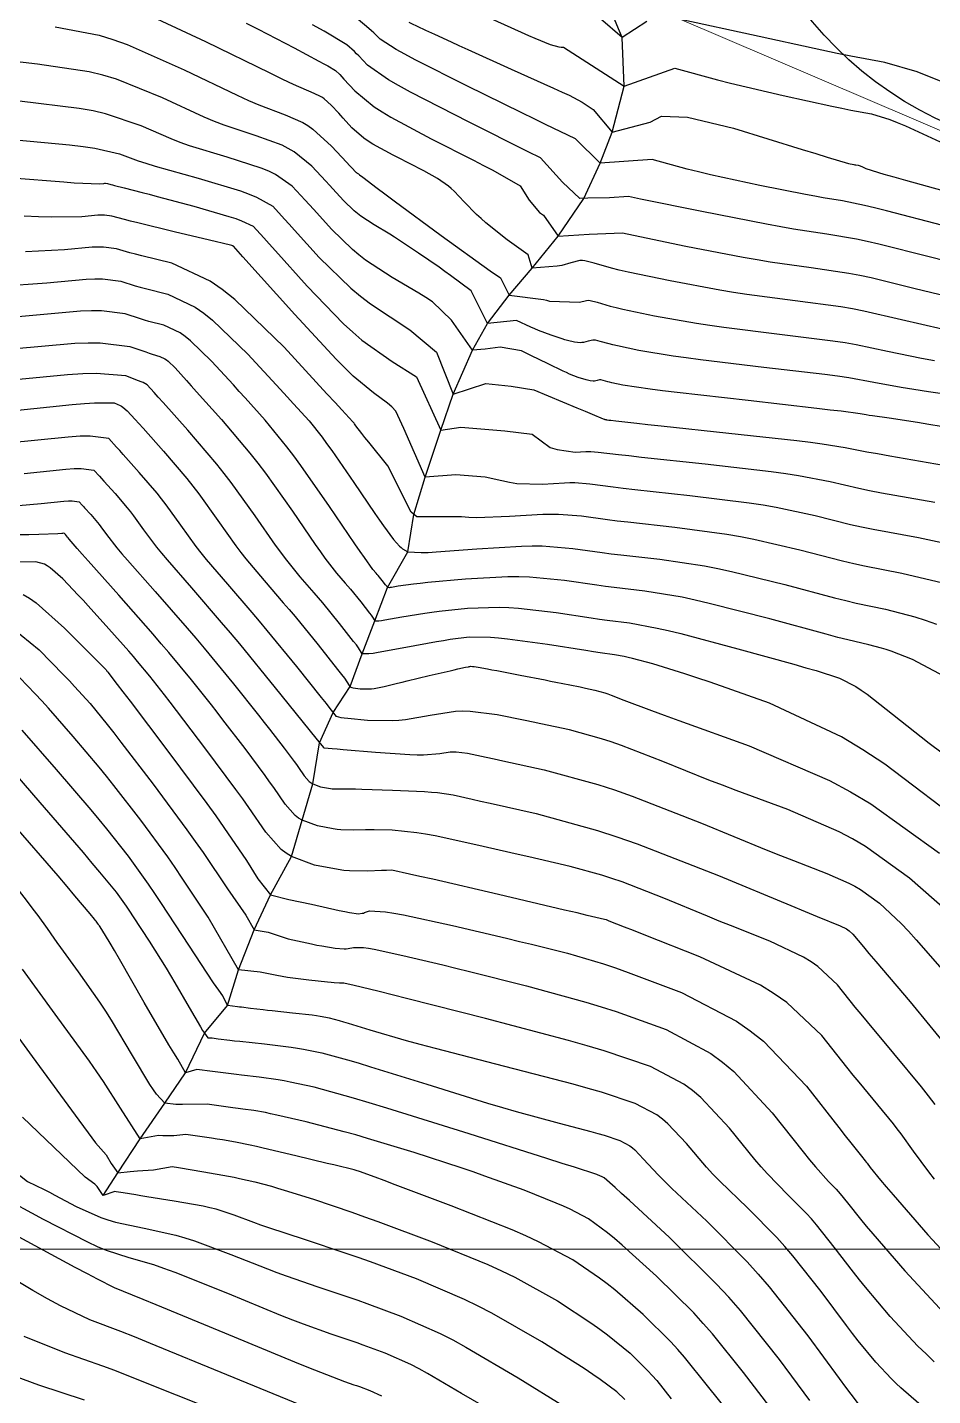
# Model space of a CAD drawing. Header units: metres. Extents: x 837117 to 838477, y 1189012 to 1191015.
# Drawn here: x 837893.7 to 837966.1, y 1190002.2 to 1190111.5 of the extents above; entities that cross this region are included whole.
import ezdxf

# ---------------------------------------------------------------- set-up
doc = ezdxf.new("R2010")
doc.units = ezdxf.units.M
doc.header["$LTSCALE"] = 0.3
for name, color, linetype in [('CIRCULOS', 60, 'Continuous'), ('COTAS 10', 1, 'Continuous'), ('COTAS INT', 252, 'Continuous')]:
    doc.layers.add(name, color=color, linetype=linetype)
for name, color, linetype, lineweight in [('COORD', 7, 'Continuous', 20), ('DRENAJE', 5, 'Continuous', 25), ('Linea_Tendencia', 51, 'Continuous', 20)]:
    doc.layers.add(name, color=color, linetype=linetype, lineweight=lineweight)

msp = doc.modelspace()

# ---------------------------------------------------------------- linework, layer by layer
at = {"layer": 'CIRCULOS'}
msp.add_circle((837978.875, 1190130.405), 29, dxfattribs=at)
at = {"layer": 'COORD'}
msp.add_line((837476.514, 1190013.872), (838476.514, 1190013.872), dxfattribs=at)
at = {"layer": 'COTAS 10'}
for points, elevation in [([(837966.841, 1190087.412), (837963.595, 1190088.157), (837960.581, 1190088.85), (837959.676, 1190089.019), (837958.741, 1190089.179), (837955.11, 1190089.672), (837951.247, 1190090.175), (837950.165, 1190090.341), (837949.079, 1190090.517), (837945.11, 1190091.25), (837941.745, 1190091.959), (837941.038, 1190092.121), (837940.429, 1190092.269), (837939.043, 1190092.678), (837938.298, 1190092.871), (837938.094, 1190092.883), (837937.89, 1190092.876), (837937.163, 1190092.699), (837936.449, 1190092.487), (837936.255, 1190092.458), (837936.062, 1190092.441), (837934.066, 1190092.272), (837933.742, 1190093.329), (837932.071, 1190094.543), (837930.381, 1190095.909), (837929.992, 1190096.248), (837929.637, 1190096.57), (837928.64, 1190097.589), (837927.841, 1190098.425), (837927.61, 1190098.63), (837927.376, 1190098.825), (837926.498, 1190099.435), (837925.406, 1190100.047), (837925.038, 1190100.243), (837924.641, 1190100.45), (837922.969, 1190101.294), (837921.33, 1190102.192), (837920.955, 1190102.433), (837920.614, 1190102.671), (837919.663, 1190103.502), (837918.966, 1190104.27), (837918.784, 1190104.467), (837918.608, 1190104.659), (837918.012, 1190105.297), (837917.458, 1190105.804), (837917.308, 1190105.913), (837917.16, 1190106.008), (837916.636, 1190106.237), (837914.997, 1190106.957), (837914.145, 1190107.361), (837913.122, 1190107.854), (837907.989, 1190110.375), (837902.556, 1190112.902)], 1740), ([(837930.466, 1190112.363), (837933.2, 1190111.137), (837933.783, 1190110.88), (837934.292, 1190110.658), (837935.503, 1190110.152), (837936.21, 1190109.964), (837936.4, 1190109.943), (837936.588, 1190109.935), (837941.417, 1190106.816), (837945.485, 1190108.254), (837948.884, 1190107.326), (837949.924, 1190107.064), (837954.146, 1190106.079), (837958.017, 1190105.235), (837958.836, 1190105.062), (837959.546, 1190104.916), (837961.198, 1190104.608), (837962.664, 1190104.159), (837963.256, 1190103.923), (837963.929, 1190103.64), (837967.032, 1190102.217)], 1730), ([(837892.501, 1190099.482), (837896.651, 1190099.165), (837897.477, 1190099.108), (837898.164, 1190099.065), (837899.482, 1190099.024), (837899.828, 1190099.054), (837899.903, 1190099.057), (837899.969, 1190099.057), (837900.131, 1190099.037), (837900.4, 1190098.963), (837900.532, 1190098.929), (837900.69, 1190098.89), (837901.473, 1190098.7), (837902.901, 1190098.335), (837903.466, 1190098.186), (837904.105, 1190098.016), (837907.026, 1190097.226), (837909.823, 1190096.417), (837910.383, 1190096.234), (837910.85, 1190096.07), (837911.765, 1190095.625), (837912.614, 1190094.693), (837913.041, 1190094.221), (837913.55, 1190093.656), (837916.08, 1190090.842), (837918.991, 1190087.837), (837919.741, 1190087.151), (837920.467, 1190086.529), (837922.884, 1190084.811), (837924.83, 1190083.604), (837926.769, 1190079.317), (837928.367, 1190079.567), (837931.883, 1190079.268), (837934.066, 1190079.008), (837935.509, 1190077.939), (837936.082, 1190077.777), (837937.519, 1190077.568), (837938.375, 1190077.621), (837938.581, 1190077.624), (837938.774, 1190077.623), (837939.361, 1190077.576), (837940.974, 1190077.384), (837941.814, 1190077.291), (837942.825, 1190077.18), (837947.895, 1190076.633), (837953.19, 1190076.014), (837954.343, 1190075.857), (837955.359, 1190075.706), (837957.895, 1190075.213), (837960.181, 1190074.686), (837961.039, 1190074.515), (837961.994, 1190074.332), (837966.259, 1190073.576)], 1750), ([(837892.479, 1190085.829), (837897.508, 1190086.274), (837898.596, 1190086.313), (837899.552, 1190086.316), (837901.906, 1190086.023), (837903.182, 1190085.579), (837903.458, 1190085.486), (837903.702, 1190085.406), (837904.302, 1190085.229), (837904.724, 1190085.032), (837904.854, 1190084.94), (837904.99, 1190084.832), (837905.531, 1190084.31), (837906.451, 1190083.296), (837906.827, 1190082.878), (837907.254, 1190082.402), (837909.234, 1190080.188), (837911.516, 1190077.481), (837912.134, 1190076.693), (837912.746, 1190075.89), (837914.908, 1190072.851), (837916.742, 1190070.18), (837917.147, 1190069.608), (837917.508, 1190069.108), (837918.444, 1190067.908), (837919.135, 1190067.113), (837919.342, 1190066.868), (837919.555, 1190066.612), (837920.382, 1190065.601), (837921.083, 1190064.713), (837921.217, 1190064.536), (837921.325, 1190064.389), (837921.498, 1190064.103), (837921.831, 1190064.093), (837922.041, 1190064.12), (837922.301, 1190064.159), (837923.664, 1190064.408), (837925.496, 1190064.716), (837926.053, 1190064.794), (837926.63, 1190064.868), (837928.894, 1190065.106), (837931.442, 1190065.183), (837932.2, 1190065.155), (837932.979, 1190065.106), (837935.981, 1190064.753), (837938.798, 1190064.327), (837939.461, 1190064.233), (837940.074, 1190064.148), (837941.864, 1190063.926), (837944.079, 1190063.515), (837944.959, 1190063.311), (837945.956, 1190063.068), (837950.519, 1190061.864), (837955.003, 1190060.616), (837955.949, 1190060.346), (837956.767, 1190060.108), (837958.655, 1190059.52), (837959.946, 1190058.849), (837960.387, 1190058.558), (837960.864, 1190058.222), (837962.892, 1190056.629), (837965.803, 1190054.32), (837966.837, 1190053.532)], 1760), ([(837892.1, 1190073.232), (837894.814, 1190073.462), (837896.643, 1190073.647), (837897.005, 1190073.668), (837897.305, 1190073.676), (837897.868, 1190073.598), (837898.104, 1190073.343), (837898.197, 1190073.24), (837898.303, 1190073.123), (837898.788, 1190072.582), (837899.324, 1190071.952), (837899.462, 1190071.779), (837899.595, 1190071.607), (837900.038, 1190070.99), (837900.887, 1190069.918), (837901.276, 1190069.458), (837901.732, 1190068.928), (837903.934, 1190066.426), (837906.498, 1190063.494), (837907.183, 1190062.693), (837907.856, 1190061.896), (837910.194, 1190059.055), (837912.195, 1190056.557), (837912.656, 1190055.977), (837913.076, 1190055.444), (837914.254, 1190053.923), (837915.056, 1190052.847), (837915.238, 1190052.597), (837915.403, 1190052.366), (837915.856, 1190051.702), (837916.262, 1190051.244), (837916.398, 1190051.143), (837916.545, 1190051.053), (837917.156, 1190050.825), (837917.787, 1190050.705), (837917.945, 1190050.685), (837918.096, 1190050.669), (837918.58, 1190050.659), (837919.511, 1190050.659), (837919.944, 1190050.651), (837920.452, 1190050.638), (837922.918, 1190050.56), (837925.459, 1190050.44), (837926.015, 1190050.401), (837926.507, 1190050.358), (837927.749, 1190050.184), (837929.27, 1190049.839), (837929.938, 1190049.689), (837930.712, 1190049.517), (837934.4, 1190048.698), (837939.303, 1190047.346), (837940.844, 1190046.837), (837942.463, 1190046.269), (837948.974, 1190043.73), (837954.739, 1190041.336), (837955.888, 1190040.86), (837956.844, 1190040.465), (837958.684, 1190039.71), (837959.192, 1190039.47), (837959.309, 1190039.4), (837959.415, 1190039.327), (837959.71, 1190039.048), (837960.551, 1190038.04), (837961, 1190037.507), (837961.544, 1190036.865), (837964.291, 1190033.629), (837967.436, 1190029.793)], 1770), ([(837966.219, 1190004.874), (837965.557, 1190005.498), (837964.91, 1190006.132), (837962.698, 1190008.502), (837960.727, 1190010.828), (837960.231, 1190011.436), (837959.756, 1190012.027), (837958.224, 1190014.028), (837956.811, 1190015.825), (837956.412, 1190016.287), (837956.009, 1190016.735), (837954.525, 1190018.224), (837952.89, 1190019.886), (837952.393, 1190020.441), (837951.875, 1190021.039), (837949.842, 1190023.541), (837947.561, 1190025.985), (837946.887, 1190026.545), (837946.194, 1190027.055), (837943.541, 1190028.477), (837939.831, 1190029.729), (837938.473, 1190030.132), (837936.972, 1190030.56), (837930.352, 1190032.31), (837924.13, 1190033.881), (837922.878, 1190034.195), (837921.832, 1190034.457), (837919.753, 1190034.971), (837919.137, 1190035.103), (837919.011, 1190035.125), (837918.906, 1190035.14), (837918.687, 1190035.144), (837918.256, 1190035.155), (837918.017, 1190035.176), (837917.724, 1190035.205), (837916.233, 1190035.37), (837914.521, 1190035.598), (837914.089, 1190035.666), (837913.675, 1190035.735), (837912.333, 1190036.002), (837910.603, 1190036.196), (837908.173, 1190040.416), (837906.108, 1190043.537), (837905.527, 1190044.381), (837904.94, 1190045.216), (837902.787, 1190048.158), (837900.632, 1190050.939), (837900.046, 1190051.673), (837899.464, 1190052.391), (837897.396, 1190054.853), (837895.406, 1190057.102), (837894.872, 1190057.687), (837894.345, 1190058.254), (837892.505, 1190060.166)], 1780), ([(837949.852, 1190000.755), (837948.079, 1190002.956), (837946.261, 1190005.236), (837945.714, 1190005.855), (837945.15, 1190006.468), (837942.956, 1190008.64), (837940.686, 1190010.611), (837940.073, 1190011.099), (837939.468, 1190011.562), (837937.337, 1190013.021), (837934.578, 1190014.471), (837933.575, 1190014.927), (837932.468, 1190015.407), (837927.611, 1190017.337), (837923.119, 1190019.028), (837922.243, 1190019.357), (837921.526, 1190019.625), (837920.263, 1190020.09), (837920.014, 1190020.163), (837919.936, 1190020.185), (837919.854, 1190020.206), (837919.526, 1190020.288), (837918.644, 1190020.5), (837918.213, 1190020.604), (837917.701, 1190020.727), (837915.179, 1190021.336), (837912.584, 1190021.953), (837912.027, 1190022.082), (837911.539, 1190022.192), (837910.362, 1190022.437), (837909.314, 1190022.605), (837908.908, 1190022.667), (837908.452, 1190022.735), (837906.389, 1190023.033), (837905.439, 1190022.938), (837904.558, 1190022.927), (837904.202, 1190022.946), (837902.747, 1190022.69), (837901.161, 1190025.137), (837899.81, 1190027.264), (837899.279, 1190028.04), (837898.681, 1190028.897), (837895.957, 1190032.665), (837893.326, 1190036.262)], 1790), ([(837892.41, 1190015.211), (837897.525, 1190012.446), (837898.512, 1190011.917), (837899.314, 1190011.491), (837900.658, 1190010.802), (837902.09, 1190010.235), (837902.947, 1190009.885), (837904.004, 1190009.451), (837909.483, 1190007.185), (837915.079, 1190004.876), (837916.209, 1190004.416), (837917.158, 1190004.033), (837919.071, 1190003.294), (837919.823, 1190003.043), (837920.04, 1190002.967), (837920.26, 1190002.889), (837921.087, 1190002.585), (837922.041, 1190002.16)], 1800)]:
    msp.add_lwpolyline(points, dxfattribs=dict(at, elevation=elevation))
at = {"layer": 'COTAS INT'}
for points, elevation in [([(837911.222, 1190111.846), (837912.172, 1190111.364), (837915.041, 1190109.885), (837917.028, 1190108.831), (837917.422, 1190108.618), (837917.748, 1190108.439), (837918.36, 1190108.077), (837918.697, 1190107.742), (837918.85, 1190107.579), (837919.029, 1190107.387), (837919.888, 1190106.443), (837921.451, 1190105.162), (837922.072, 1190104.758), (837922.776, 1190104.332), (837925.998, 1190102.615), (837929.377, 1190100.91), (837930.179, 1190100.491), (837930.923, 1190100.095), (837933.128, 1190098.858), (837933.826, 1190097.706), (837934.667, 1190096.734), (837934.97, 1190096.509), (837936.144, 1190094.829), (837938.621, 1190094.989), (837941.294, 1190095.11), (837942.175, 1190094.908), (837946.371, 1190094.024), (837950.939, 1190093.153), (837952.056, 1190092.96), (837953.108, 1190092.787), (837956.371, 1190092.334), (837959.377, 1190091.884), (837960.267, 1190091.713), (837961.183, 1190091.521), (837964.699, 1190090.663), (837968.471, 1190089.754)], 1738), ([(837966.908, 1190095.674), (837962.387, 1190096.864), (837961.45, 1190097.1), (837960.649, 1190097.294), (837958.891, 1190097.658), (837957.348, 1190097.906), (837956.682, 1190098.028), (837955.913, 1190098.173), (837952.274, 1190098.891), (837948.329, 1190099.738), (837947.366, 1190099.965), (837946.46, 1190100.189), (837943.656, 1190100.97), (837939.514, 1190100.677), (837937.549, 1190102.617), (837935.13, 1190103.766), (837934.235, 1190104.199), (837933.242, 1190104.683), (837928.844, 1190106.845), (837924.718, 1190108.931), (837923.896, 1190109.367), (837923.215, 1190109.741), (837921.914, 1190110.577), (837921.408, 1190111.084), (837921.228, 1190111.25), (837921.03, 1190111.427), (837920.169, 1190112.158)], 1734), ([(837924.223, 1190111.947), (837925.107, 1190111.514), (837925.332, 1190111.405), (837925.548, 1190111.302), (837926.256, 1190110.969), (837927.592, 1190110.36), (837928.205, 1190110.082), (837928.922, 1190109.757), (837932.39, 1190108.188), (837935.792, 1190106.655), (837936.468, 1190106.352), (837937.029, 1190106.102), (837938.061, 1190105.537), (837938.964, 1190104.961), (837940.458, 1190103.14), (837943.495, 1190103.939), (837944.414, 1190104.427), (837946.48, 1190104.35), (837950.173, 1190103.474), (837955.668, 1190101.762), (837956.759, 1190101.427), (837957.663, 1190101.15), (837959.373, 1190100.651), (837959.787, 1190100.561), (837959.875, 1190100.542), (837959.951, 1190100.527), (837960.128, 1190100.494), (837960.285, 1190100.446), (837960.349, 1190100.42), (837960.421, 1190100.39), (837960.753, 1190100.238), (837962.199, 1190099.783), (837962.973, 1190099.562), (837963.908, 1190099.301), (837968.637, 1190098.012)], 1732), ([(837943.252, 1190111.983), (837941.266, 1190110.72), (837939.544, 1190112.21)], 1728), ([(837966.972, 1190107.112), (837965.849, 1190107.576), (837964.85, 1190107.964), (837962.268, 1190108.722), (837959.551, 1190109.214), (837958.466, 1190109.434), (837957.237, 1190109.69), (837951.597, 1190110.914), (837946.199, 1190112.104)], 1728), ([(837895.951, 1190111.571), (837899.462, 1190110.885), (837900.554, 1190110.545), (837901.698, 1190110.14), (837906.264, 1190108.134), (837910.483, 1190106.105), (837911.409, 1190105.685), (837912.23, 1190105.326), (837914.318, 1190104.543), (837915.741, 1190103.923), (837916.142, 1190103.667), (837916.547, 1190103.375), (837918.035, 1190102.016), (837919.251, 1190100.728), (837919.484, 1190100.481), (837919.673, 1190100.281), (837919.98, 1190099.954), (837919.997, 1190099.938), (837920.002, 1190099.934), (837920.029, 1190099.916), (837920.053, 1190099.902), (837920.06, 1190099.897), (837920.068, 1190099.892), (837920.098, 1190099.872), (837920.185, 1190099.808), (837920.281, 1190099.736), (837920.541, 1190099.539), (837921.694, 1190098.679), (837922.31, 1190098.222), (837923.054, 1190097.669), (837926.814, 1190094.88), (837930.713, 1190092.071), (837931.546, 1190091.505), (837932.228, 1190090.115), (837934.97, 1190089.779), (837935.217, 1190089.708), (837935.456, 1190089.644), (837937.862, 1190089.567), (837938.411, 1190089.7), (837938.564, 1190089.706), (837938.718, 1190089.697), (837939.279, 1190089.551), (837940.323, 1190089.243), (837940.782, 1190089.132), (837941.315, 1190089.01), (837943.85, 1190088.475), (837947.218, 1190087.881), (837948.275, 1190087.721), (837949.386, 1190087.564), (837953.85, 1190087.011), (837958.105, 1190086.473), (837959.085, 1190086.326), (837959.979, 1190086.179), (837962.49, 1190085.651), (837965.21, 1190085.07), (837966.236, 1190084.889)], 1742), ([(837970.102, 1190092.096), (837965.803, 1190093.169), (837961.785, 1190094.193), (837960.859, 1190094.406), (837960.013, 1190094.589), (837957.631, 1190094.996), (837954.969, 1190095.399), (837953.946, 1190095.579), (837952.8, 1190095.79), (837947.631, 1190096.798), (837942.743, 1190097.8), (837941.774, 1190098.006), (837940.249, 1190097.902), (837938.521, 1190097.865), (837937.881, 1190097.837), (837936.498, 1190099.153), (837934.732, 1190101.088), (837933.753, 1190101.583), (837929.028, 1190103.936), (837924.341, 1190106.338), (837923.386, 1190106.864), (837922.579, 1190107.329), (837920.901, 1190108.51), (837920.219, 1190109.235), (837920.039, 1190109.415), (837919.864, 1190109.584), (837919.264, 1190110.118), (837917.449, 1190111.209), (837916.507, 1190111.729)], 1736), ([(837971.386, 1190081.581), (837965.748, 1190082.388), (837964.579, 1190082.567), (837963.58, 1190082.727), (837961.386, 1190083.145), (837959.377, 1190083.507), (837958.494, 1190083.632), (837957.469, 1190083.768), (837952.59, 1190084.349), (837947.526, 1190084.952), (837946.385, 1190085.102), (837945.357, 1190085.245), (837942.59, 1190085.701), (837940.884, 1190086.061), (837940.526, 1190086.143), (837940.217, 1190086.217), (837939.515, 1190086.425), (837939.137, 1190086.523), (837939.034, 1190086.529), (837938.931, 1190086.525), (837938.562, 1190086.436), (837938.172, 1190086.334), (837938.056, 1190086.322), (837937.936, 1190086.318), (837937.471, 1190086.365), (837936.887, 1190086.506), (837936.691, 1190086.561), (837936.48, 1190086.624), (837935.595, 1190086.908), (837934.573, 1190087.291), (837934.276, 1190087.415), (837933.973, 1190087.548), (837932.825, 1190088.095), (837930.515, 1190087.857), (837929.199, 1190090.463), (837927.55, 1190091.689), (837927.095, 1190092.018), (837926.64, 1190092.343), (837925.001, 1190093.477), (837923.461, 1190094.495), (837923.069, 1190094.746), (837922.693, 1190094.983), (837921.455, 1190095.728), (837920.386, 1190096.427), (837920.115, 1190096.635), (837919.855, 1190096.85), (837919.005, 1190097.676), (837918.142, 1190098.625), (837917.873, 1190098.916), (837917.592, 1190099.219), (837916.467, 1190100.418), (837915.047, 1190101.569), (837914.579, 1190101.843), (837914.078, 1190102.096), (837912, 1190102.848), (837909.463, 1190103.695), (837908.673, 1190104.008), (837907.845, 1190104.355), (837904.538, 1190105.894), (837900.84, 1190107.379), (837899.765, 1190107.693), (837898.668, 1190107.964), (837894.521, 1190108.592), (837890.377, 1190109.07)], 1744), ([(837966.756, 1190079.632), (837965.77, 1190079.793), (837964.89, 1190079.934), (837962.6, 1190080.282), (837961.274, 1190080.471), (837961.002, 1190080.512), (837960.771, 1190080.548), (837960.282, 1190080.639), (837958.775, 1190080.836), (837957.903, 1190080.939), (837956.834, 1190081.063), (837951.33, 1190081.687), (837945.665, 1190082.34), (837944.494, 1190082.483), (837943.496, 1190082.609), (837941.33, 1190082.927), (837940.454, 1190083.111), (837940.27, 1190083.154), (837940.112, 1190083.192), (837939.751, 1190083.298), (837939.557, 1190083.349), (837939.504, 1190083.352), (837939.451, 1190083.35), (837939.262, 1190083.304), (837939.062, 1190083.252), (837939.002, 1190083.246), (837938.94, 1190083.244), (837938.702, 1190083.268), (837938.402, 1190083.34), (837938.301, 1190083.368), (837938.193, 1190083.4), (837937.739, 1190083.546), (837937.066, 1190083.817), (837936.82, 1190083.929), (837936.549, 1190084.055), (837935.352, 1190084.642), (837933.98, 1190085.309), (837933.597, 1190085.486), (837933.214, 1190085.659), (837931.514, 1190085.96), (837930.315, 1190085.81), (837929.316, 1190085.71), (837927.618, 1190088.107), (837926.113, 1190089.598), (837925.578, 1190089.932), (837925.025, 1190090.272), (837922.882, 1190091.541), (837920.765, 1190092.925), (837920.228, 1190093.337), (837919.713, 1190093.761), (837918.03, 1190095.398), (837916.611, 1190096.968), (837916.262, 1190097.351), (837915.933, 1190097.71), (837914.9, 1190098.821), (837913.547, 1190099.764), (837913.015, 1190100.018), (837912.415, 1190100.27), (837909.682, 1190101.154), (837906.696, 1190102.064), (837905.936, 1190102.331), (837905.206, 1190102.605), (837902.813, 1190103.653), (837899.982, 1190104.617), (837898.976, 1190104.84), (837897.873, 1190105.043), (837893.09, 1190105.613)], 1746), ([(837891.66, 1190102.635), (837897.079, 1190102.121), (837898.187, 1190101.987), (837899.124, 1190101.856), (837901.087, 1190101.412), (837902.568, 1190100.856), (837903.2, 1190100.654), (837903.929, 1190100.432), (837907.364, 1190099.46), (837910.753, 1190098.443), (837911.451, 1190098.194), (837912.047, 1190097.958), (837913.332, 1190097.223), (837914.273, 1190096.202), (837914.651, 1190095.786), (837915.081, 1190095.312), (837917.055, 1190093.12), (837919.57, 1190090.673), (837920.341, 1190090.038), (837921.144, 1190089.422), (837924.309, 1190087.353), (837926.419, 1190085.56), (837927.768, 1190082.214), (837930.365, 1190083.063), (837932.388, 1190082.843), (837934.195, 1190082.541), (837937.655, 1190081.115), (837938.322, 1190080.84), (837938.861, 1190080.616), (837939.758, 1190080.242), (837939.82, 1190080.211), (837939.834, 1190080.205), (837939.847, 1190080.199), (837939.882, 1190080.185), (837939.906, 1190080.177), (837939.911, 1190080.176), (837939.917, 1190080.174), (837939.932, 1190080.17), (837939.945, 1190080.169), (837939.948, 1190080.169), (837939.951, 1190080.17), (837939.962, 1190080.172), (837939.971, 1190080.175), (837939.977, 1190080.175), (837939.987, 1190080.172), (837940.006, 1190080.166), (837940.014, 1190080.164), (837940.069, 1190080.153), (837940.208, 1190080.133), (837940.276, 1190080.125), (837940.357, 1190080.115), (837940.757, 1190080.069), (837942.436, 1190079.888), (837943.324, 1190079.793), (837944.395, 1190079.678), (837949.789, 1190079.101), (837955.226, 1190078.498), (837956.324, 1190078.366), (837957.245, 1190078.249), (837959.101, 1190077.956), (837960.829, 1190077.604), (837961.669, 1190077.451), (837962.666, 1190077.273), (837967.574, 1190076.429)], 1748), ([(837968.833, 1190069.885), (837964.944, 1190070.724), (837961.322, 1190071.39), (837960.408, 1190071.578), (837959.532, 1190071.768), (837956.689, 1190072.469), (837953.578, 1190073.151), (837952.533, 1190073.329), (837951.409, 1190073.503), (837946.689, 1190074.092), (837942.274, 1190074.573), (837941.343, 1190074.679), (837940.539, 1190074.773), (837938.685, 1190075.012), (837937.477, 1190075.107), (837937.08, 1190075.11), (837936.655, 1190075.103), (837934.894, 1190074.995), (837932.856, 1190075.05), (837932.257, 1190075.146), (837931.643, 1190075.278), (837930.315, 1190075.572), (837927.968, 1190075.771), (837925.521, 1190075.572), (837923.823, 1190079.467), (837923.19, 1190080.858), (837922.851, 1190081.187), (837922.52, 1190081.486), (837921.386, 1190082.312), (837919.762, 1190083.652), (837919.123, 1190084.275), (837918.4, 1190085.007), (837915.104, 1190088.564), (837910.955, 1190093.184), (837910.197, 1190094.028), (837910.17, 1190094.041), (837910.157, 1190094.046), (837910.14, 1190094.051), (837910.059, 1190094.075), (837909.292, 1190094.261), (837908.844, 1190094.369), (837908.294, 1190094.502), (837905.453, 1190095.185), (837902.556, 1190095.89), (837901.971, 1190096.036), (837901.48, 1190096.16), (837900.486, 1190096.434), (837899.886, 1190096.509), (837899.642, 1190096.508), (837899.364, 1190096.498), (837898.081, 1190096.385), (837895.634, 1190096.344), (837894.622, 1190096.38), (837893.465, 1190096.436)], 1752), ([(837966.892, 1190067.092), (837963.629, 1190067.872), (837960.651, 1190068.449), (837959.778, 1190068.642), (837958.884, 1190068.851), (837955.483, 1190069.725), (837951.797, 1190070.596), (837950.724, 1190070.802), (837949.628, 1190070.992), (837945.483, 1190071.551), (837941.724, 1190071.967), (837940.873, 1190072.068), (837940.104, 1190072.162), (837938.009, 1190072.447), (837936.18, 1190072.591), (837935.579, 1190072.596), (837934.936, 1190072.586), (837932.269, 1190072.422), (837929.631, 1190072.323), (837929.006, 1190072.354), (837928.426, 1190072.409), (837924.85, 1190072.407), (837924.403, 1190072.778), (837922.536, 1190076.479), (837921.014, 1190078.358), (837920.712, 1190078.735), (837920.462, 1190079.049), (837919.987, 1190079.662), (837919.864, 1190079.839), (837919.836, 1190079.878), (837919.81, 1190079.913), (837919.737, 1190080.005), (837918.862, 1190080.955), (837918.33, 1190081.531), (837917.673, 1190082.244), (837914.253, 1190085.949), (837910.295, 1190089.774), (837909.299, 1190090.562), (837908.346, 1190091.232), (837905.262, 1190092.673), (837902.879, 1190093.26), (837902.367, 1190093.392), (837901.92, 1190093.511), (837900.841, 1190093.831), (837899.802, 1190093.961), (837899.381, 1190093.959), (837898.9, 1190093.942), (837896.681, 1190093.746), (837893.566, 1190093.586)], 1754), ([(837891.498, 1190090.827), (837895.28, 1190091.107), (837898.436, 1190091.386), (837899.119, 1190091.41), (837899.719, 1190091.412), (837901.196, 1190091.229), (837902.341, 1190090.867), (837902.731, 1190090.757), (837903.153, 1190090.642), (837904.942, 1190090.191), (837907.138, 1190089.165), (837907.817, 1190088.688), (837908.527, 1190088.127), (837911.346, 1190085.403), (837913.932, 1190082.594), (837914.496, 1190081.98), (837914.993, 1190081.437), (837916.236, 1190080.066), (837917.278, 1190078.759), (837917.647, 1190078.256), (837918.052, 1190077.692), (837919.808, 1190075.149), (837921.503, 1190072.661), (837921.871, 1190072.132), (837922.194, 1190071.674), (837922.99, 1190070.596), (837923.473, 1190070.064), (837923.598, 1190069.948), (837923.72, 1190069.847), (837924.129, 1190069.599), (837925.21, 1190069.541), (837925.754, 1190069.561), (837926.405, 1190069.595), (837929.644, 1190069.848), (837933.216, 1190070.068), (837934.077, 1190070.082), (837934.883, 1190070.076), (837937.333, 1190069.883), (837939.668, 1190069.55), (837940.402, 1190069.456), (837941.174, 1190069.361), (837944.276, 1190069.009), (837947.847, 1190068.481), (837948.914, 1190068.274), (837950.016, 1190068.041), (837954.276, 1190066.982), (837958.236, 1190065.933), (837959.148, 1190065.706), (837959.979, 1190065.507), (837962.314, 1190065.02), (837964.652, 1190064.419), (837965.485, 1190064.148), (837966.399, 1190063.832)], 1756), ([(837967.039, 1190059.645), (837964.478, 1190060.999), (837962.763, 1190061.655), (837962.369, 1190061.791), (837962.009, 1190061.908), (837960.999, 1190062.168), (837959.307, 1190062.566), (837958.517, 1190062.77), (837957.588, 1190063.015), (837953.07, 1190064.238), (837948.235, 1190065.486), (837947.105, 1190065.746), (837946.066, 1190065.97), (837943.07, 1190066.468), (837940.624, 1190066.754), (837939.932, 1190066.844), (837939.233, 1190066.939), (837936.657, 1190067.318), (837933.852, 1190067.584), (837933.009, 1190067.607), (837932.137, 1190067.608), (837928.75, 1190067.431), (837925.748, 1190067.148), (837925.119, 1190067.083), (837924.577, 1190067.024), (837923.354, 1190066.858), (837922.83, 1190066.763), (837922.73, 1190066.748), (837922.649, 1190066.737), (837922.521, 1190066.741), (837922.454, 1190066.851), (837922.413, 1190066.908), (837922.361, 1190066.976), (837922.092, 1190067.317), (837921.774, 1190067.706), (837921.691, 1190067.804), (837921.612, 1190067.899), (837921.346, 1190068.205), (837920.664, 1190069.144), (837920.321, 1190069.638), (837919.912, 1190070.233), (837917.882, 1190073.224), (837915.593, 1190076.504), (837915.022, 1190077.281), (837914.477, 1190078), (837912.735, 1190080.127), (837911.124, 1190081.919), (837910.661, 1190082.429), (837910.192, 1190082.945), (837908.438, 1190084.856), (837906.758, 1190086.48), (837906.336, 1190086.814), (837905.931, 1190087.099), (837904.622, 1190087.71), (837903.427, 1190088.024), (837903.095, 1190088.121), (837902.761, 1190088.223), (837901.551, 1190088.626), (837899.636, 1190088.864), (837898.858, 1190088.862), (837897.972, 1190088.83), (837893.88, 1190088.468), (837889.43, 1190088.069)], 1758), ([(837969.018, 1190047.522), (837962.273, 1190052.64), (837960.518, 1190053.784), (837958.811, 1190054.809), (837953.053, 1190057.522), (837948.311, 1190059.184), (837947.244, 1190059.545), (837946.285, 1190059.863), (837943.711, 1190060.657), (837942.101, 1190061.082), (837941.749, 1190061.168), (837941.439, 1190061.24), (837940.657, 1190061.385), (837939.523, 1190061.542), (837938.991, 1190061.621), (837938.363, 1190061.716), (837935.305, 1190062.189), (837932.107, 1190062.629), (837931.391, 1190062.703), (837930.748, 1190062.757), (837929.038, 1190062.781), (837927.513, 1190062.587), (837926.987, 1190062.505), (837926.415, 1190062.409), (837923.974, 1190061.957), (837921.772, 1190061.556), (837921.352, 1190061.492), (837921.014, 1190061.449), (837920.475, 1190061.464), (837920.196, 1190061.926), (837920.022, 1190062.164), (837919.805, 1190062.451), (837918.673, 1190063.884), (837917.337, 1190065.518), (837916.992, 1190065.931), (837916.658, 1190066.326), (837915.542, 1190067.612), (837914.353, 1190069.072), (837913.973, 1190069.578), (837913.571, 1190070.128), (837911.934, 1190072.479), (837910.025, 1190075.135), (837909.451, 1190075.877), (837908.858, 1190076.621), (837906.552, 1190079.331), (837904.574, 1190081.546), (837904.187, 1190081.978), (837903.871, 1190082.332), (837903.309, 1190082.955), (837902.98, 1190083.13), (837902.81, 1190083.202), (837902.606, 1190083.283), (837901.586, 1190083.66), (837899.219, 1190083.856), (837898.166, 1190083.824), (837896.941, 1190083.754), (837891.078, 1190083.19)], 1762), ([(837892.46, 1190080.873), (837897.309, 1190081.387), (837898.279, 1190081.47), (837899.087, 1190081.526), (837900.656, 1190081.513), (837901.13, 1190081.304), (837901.246, 1190081.236), (837901.357, 1190081.164), (837901.706, 1190080.869), (837902.339, 1190080.178), (837902.629, 1190079.857), (837902.969, 1190079.479), (837904.611, 1190077.643), (837906.475, 1190075.454), (837906.954, 1190074.852), (837907.418, 1190074.253), (837908.96, 1190072.107), (837910.4, 1190070.075), (837910.799, 1190069.548), (837911.198, 1190069.036), (837912.64, 1190067.316), (837914.181, 1190065.54), (837914.642, 1190064.994), (837915.118, 1190064.424), (837916.964, 1190062.168), (837918.527, 1190060.201), (837918.826, 1190059.814), (837919.066, 1190059.495), (837919.449, 1190058.912), (837919.585, 1190058.788), (837919.669, 1190058.76), (837919.773, 1190058.734), (837920.318, 1190058.659), (837921.024, 1190058.652), (837921.23, 1190058.668), (837921.441, 1190058.692), (837922.24, 1190058.846), (837923.298, 1190059.104), (837923.672, 1190059.194), (837924.081, 1190059.292), (837925.849, 1190059.71), (837927.509, 1190060.099), (837927.849, 1190060.178), (837928.138, 1190060.244), (837928.753, 1190060.38), (837928.988, 1190060.425), (837929.038, 1190060.434), (837929.081, 1190060.441), (837929.183, 1190060.456), (837929.307, 1190060.448), (837929.364, 1190060.442), (837929.432, 1190060.433), (837929.759, 1190060.385), (837930.514, 1190060.25), (837930.852, 1190060.187), (837931.245, 1190060.112), (837933.128, 1190059.749), (837935.101, 1190059.364), (837935.55, 1190059.276), (837935.957, 1190059.196), (837937.079, 1190058.973), (837937.903, 1190058.805), (837938.122, 1190058.759), (837938.337, 1190058.713), (837939.081, 1190058.552), (837939.877, 1190058.334), (837940.124, 1190058.252), (837940.382, 1190058.162), (837941.413, 1190057.761), (837943.62, 1190056.922), (837944.62, 1190056.555), (837945.788, 1190056.13), (837951.413, 1190054.111), (837957.837, 1190051.336), (837959.509, 1190050.433), (837961.135, 1190049.473), (837966.623, 1190045.524)], 1764), ([(837967.297, 1190040.827), (837964.228, 1190043.526), (837960.724, 1190046.047), (837959.687, 1190046.66), (837958.619, 1190047.236), (837954.519, 1190049.008), (837950.373, 1190050.527), (837949.278, 1190050.944), (837948.205, 1190051.358), (837944.519, 1190052.841), (837941.222, 1190054.123), (837940.395, 1190054.412), (837939.605, 1190054.671), (837937.062, 1190055.369), (837934.777, 1190055.866), (837934.15, 1190055.999), (837933.525, 1190056.131), (837931.287, 1190056.591), (837929.113, 1190056.855), (837928.528, 1190056.863), (837927.951, 1190056.843), (837925.929, 1190056.536), (837923.96, 1190056.176), (837923.416, 1190056.121), (837922.873, 1190056.087), (837920.917, 1190056.128), (837919.347, 1190056.279), (837919.047, 1190056.314), (837918.806, 1190056.346), (837918.422, 1190056.435), (837917.935, 1190057.093), (837917.629, 1190057.483), (837917.248, 1190057.964), (837915.254, 1190060.451), (837912.9, 1190063.33), (837912.292, 1190064.057), (837911.704, 1190064.754), (837909.738, 1190067.019), (837908.043, 1190069), (837907.625, 1190069.518), (837907.229, 1190070.023), (837905.986, 1190071.735), (837904.81, 1190073.371), (837904.457, 1190073.828), (837904.091, 1190074.287), (837902.67, 1190075.956), (837901.383, 1190077.392), (837901.102, 1190077.703), (837900.854, 1190077.977), (837900.228, 1190078.653), (837898.734, 1190078.86), (837897.939, 1190078.838), (837896.978, 1190078.782), (837892.127, 1190078.292)], 1766), ([(837893.471, 1190075.877), (837896.81, 1190076.214), (837897.472, 1190076.253), (837898.02, 1190076.268), (837899.048, 1190076.125), (837899.479, 1190075.66), (837899.65, 1190075.472), (837899.843, 1190075.257), (837900.729, 1190074.269), (837901.708, 1190073.119), (837901.959, 1190072.804), (837902.203, 1190072.489), (837903.012, 1190071.363), (837904.058, 1190069.97), (837904.45, 1190069.488), (837904.887, 1190068.964), (837906.836, 1190066.723), (837909.226, 1190063.97), (837909.941, 1190063.123), (837910.679, 1190062.24), (837913.537, 1190058.745), (837916.792, 1190054.706), (837917.384, 1190053.97), (837917.388, 1190053.964), (837917.39, 1190053.962), (837917.394, 1190053.956), (837917.396, 1190053.955), (837917.399, 1190053.954), (837917.406, 1190053.954), (837917.412, 1190053.953), (837917.439, 1190053.953), (837918.084, 1190053.897), (837918.482, 1190053.863), (837918.976, 1190053.82), (837921.553, 1190053.595), (837924.286, 1190053.41), (837924.878, 1190053.392), (837925.399, 1190053.389), (837926.684, 1190053.498), (837927.524, 1190053.625), (837927.763, 1190053.633), (837928.006, 1190053.63), (837928.909, 1190053.52), (837930.411, 1190053.202), (837931.031, 1190053.068), (837931.741, 1190052.913), (837935.043, 1190052.186), (837939.334, 1190051.009), (837940.667, 1190050.571), (837942.062, 1190050.084), (837947.624, 1190047.92), (837952.79, 1190045.795), (837953.936, 1190045.332), (837954.959, 1190044.924), (837957.624, 1190043.904), (837959.401, 1190043.136), (837959.864, 1190042.887), (837960.314, 1190042.621), (837961.832, 1190041.528), (837963.562, 1190039.889), (837964.145, 1190039.279), (837964.773, 1190038.6), (837967.418, 1190035.586)], 1768), ([(837966.28, 1190025.425), (837965.748, 1190026.125), (837965.193, 1190026.839), (837962.997, 1190029.518), (837960.876, 1190032.037), (837960.368, 1190032.65), (837959.895, 1190033.226), (837958.476, 1190034.997), (837956.923, 1190036.462), (837956.366, 1190036.845), (837955.754, 1190037.217), (837953.083, 1190038.476), (837949.94, 1190039.73), (837949.03, 1190040.098), (837948.102, 1190040.475), (837944.607, 1190041.915), (837941.265, 1190043.218), (837940.433, 1190043.51), (837939.642, 1190043.771), (837937.125, 1190044.466), (837934.597, 1190045.034), (837933.8, 1190045.216), (837932.96, 1190045.409), (837929.573, 1190046.196), (837926.318, 1190046.895), (837925.561, 1190047.033), (837924.867, 1190047.148), (837922.881, 1190047.359), (837921.443, 1190047.393), (837921.093, 1190047.396), (837920.765, 1190047.395), (837919.755, 1190047.365), (837918.789, 1190047.385), (837918.488, 1190047.416), (837918.173, 1190047.457), (837916.914, 1190047.695), (837915.693, 1190048.151), (837915.402, 1190048.33), (837915.131, 1190048.531), (837914.319, 1190049.445), (837913.416, 1190050.77), (837913.086, 1190051.23), (837912.723, 1190051.731), (837911.124, 1190053.876), (837909.36, 1190056.183), (837908.892, 1190056.786), (837908.434, 1190057.373), (837906.852, 1190059.365), (837905.033, 1190061.552), (837904.425, 1190062.263), (837903.771, 1190063.019), (837901.032, 1190066.13), (837898.577, 1190068.892), (837898.102, 1190069.428), (837897.716, 1190069.865), (837897.065, 1190070.618), (837896.988, 1190070.725), (837896.964, 1190070.755), (837896.941, 1190070.785), (837896.848, 1190070.894), (837896.763, 1190070.988), (837896.745, 1190071.009), (837896.729, 1190071.027), (837896.688, 1190071.071), (837896.59, 1190071.084), (837896.538, 1190071.083), (837896.475, 1190071.079), (837896.158, 1190071.047), (837894.645, 1190070.992), (837893.828, 1190070.973), (837892.839, 1190070.953)], 1772), ([(837966.238, 1190019.469), (837965.779, 1190020.043), (837964.549, 1190021.702), (837963.567, 1190023.081), (837963.265, 1190023.479), (837962.95, 1190023.885), (837961.702, 1190025.406), (837960.207, 1190027.21), (837959.736, 1190027.793), (837959.24, 1190028.411), (837957.242, 1190030.947), (837954.432, 1190033.598), (837953.424, 1190034.29), (837952.316, 1190034.963), (837947.483, 1190037.242), (837943.036, 1190038.995), (837942.171, 1190039.336), (837941.465, 1190039.614), (837940.24, 1190040.1), (837940.066, 1190040.168), (837940.023, 1190040.183), (837939.981, 1190040.197), (837939.85, 1190040.233), (837938.482, 1190040.551), (837937.662, 1190040.743), (837936.649, 1190040.98), (837931.396, 1190042.208), (837926.128, 1190043.432), (837925.107, 1190043.666), (837924.274, 1190043.855), (837922.845, 1190044.158), (837922.433, 1190044.149), (837922.242, 1190044.141), (837922.018, 1190044.13), (837920.929, 1190044.071), (837919.481, 1190044.101), (837919.03, 1190044.147), (837918.558, 1190044.208), (837916.672, 1190044.566), (837914.842, 1190045.249), (837914.405, 1190045.517), (837913.999, 1190045.818), (837912.783, 1190047.188), (837911.428, 1190049.174), (837910.935, 1190049.863), (837910.39, 1190050.614), (837907.994, 1190053.829), (837905.644, 1190056.922), (837905.129, 1190057.595), (837904.672, 1190058.189), (837903.51, 1190059.675), (837902.534, 1190060.844), (837902.194, 1190061.24), (837901.825, 1190061.666), (837900.241, 1190063.463), (837898.593, 1190065.288), (837898.183, 1190065.732), (837897.794, 1190066.15), (837896.556, 1190067.436), (837895.554, 1190068.325), (837895.313, 1190068.491), (837895.089, 1190068.624), (837894.413, 1190068.815), (837892.904, 1190068.772)], 1774), ([(837893.379, 1190066.198), (837893.888, 1190065.898), (837894.432, 1190065.521), (837896.702, 1190063.507), (837898.735, 1190061.46), (837899.13, 1190061.061), (837899.452, 1190060.735), (837900.011, 1190060.165), (837900.087, 1190060.079), (837900.104, 1190060.059), (837900.121, 1190060.04), (837900.167, 1190059.985), (837900.91, 1190059.005), (837901.365, 1190058.404), (837901.928, 1190057.66), (837904.863, 1190053.781), (837908.057, 1190049.497), (837908.784, 1190048.497), (837909.441, 1190047.577), (837911.246, 1190044.931), (837912.14, 1190043.463), (837913.152, 1190042.203), (837914.621, 1190041.809), (837916.429, 1190041.436), (837918.652, 1190040.943), (837919.098, 1190040.85), (837919.47, 1190040.776), (837920.202, 1190040.667), (837920.49, 1190040.714), (837920.582, 1190040.739), (837920.679, 1190040.769), (837921.075, 1190040.917), (837922.356, 1190040.846), (837923.011, 1190040.737), (837923.796, 1190040.589), (837927.717, 1190039.732), (837932.028, 1190038.72), (837933.059, 1190038.474), (837934.02, 1190038.243), (837936.904, 1190037.533), (837939.775, 1190036.677), (837940.728, 1190036.354), (837941.75, 1190035.994), (837946.009, 1190034.384), (837950.405, 1190032.108), (837951.513, 1190031.329), (837952.573, 1190030.484), (837956.009, 1190026.896), (837958.585, 1190023.597), (837959.104, 1190022.935), (837959.539, 1190022.382), (837960.408, 1190021.295), (837960.707, 1190020.931), (837960.782, 1190020.833), (837960.854, 1190020.738), (837961.09, 1190020.408), (837961.927, 1190019.387), (837962.378, 1190018.856), (837962.925, 1190018.217), (837965.696, 1190015.014), (837969.19, 1190011.257)], 1776), ([(837892.501, 1190063.531), (837894.661, 1190061.779), (837896.62, 1190059.778), (837897.08, 1190059.297), (837897.503, 1190058.849), (837898.732, 1190057.492), (837900.109, 1190055.804), (837900.626, 1190055.146), (837901.202, 1190054.405), (837903.771, 1190051.041), (837906.479, 1190047.383), (837907.142, 1190046.457), (837907.767, 1190045.568), (837909.709, 1190042.673), (837911.194, 1190040.568), (837911.844, 1190039.386), (837912.967, 1190039.209), (837914.576, 1190038.674), (837916.437, 1190038.267), (837916.863, 1190038.181), (837917.249, 1190038.107), (837918.32, 1190037.935), (837919.042, 1190037.885), (837919.209, 1190037.888), (837919.361, 1190037.898), (837919.789, 1190037.991), (837920.597, 1190037.979), (837920.988, 1190037.921), (837921.452, 1190037.84), (837923.735, 1190037.351), (837926.93, 1190036.589), (837927.969, 1190036.334), (837929.075, 1190036.062), (837933.628, 1190034.921), (837938.373, 1190033.618), (837939.601, 1190033.243), (837940.791, 1190032.861), (837944.775, 1190031.43), (837948.353, 1190029.514), (837949.286, 1190028.826), (837950.195, 1190028.07), (837953.271, 1190024.775), (837955.735, 1190021.657), (837956.257, 1190021.013), (837956.711, 1190020.465), (837957.774, 1190019.278), (837958.378, 1190018.673), (837958.541, 1190018.491), (837958.704, 1190018.303), (837959.278, 1190017.572), (837960.324, 1190016.272), (837960.784, 1190015.724), (837961.317, 1190015.096), (837963.856, 1190012.15), (837967.017, 1190008.764)], 1778), ([(837964.986, 1190001.54), (837963.55, 1190002.782), (837963.172, 1190003.139), (837962.802, 1190003.5), (837961.54, 1190004.853), (837960.136, 1190006.561), (837959.678, 1190007.147), (837959.189, 1190007.782), (837957.171, 1190010.483), (837954.919, 1190013.347), (837954.282, 1190014.084), (837953.641, 1190014.797), (837951.276, 1190017.171), (837949.07, 1190019.306), (837948.528, 1190019.869), (837948.015, 1190020.42), (837946.413, 1190022.307), (837944.926, 1190023.9), (837944.487, 1190024.265), (837944.036, 1190024.597), (837942.307, 1190025.523), (837939.609, 1190026.41), (837938.546, 1190026.718), (837937.347, 1190027.053), (837931.877, 1190028.485), (837926.359, 1190029.906), (837925.129, 1190030.233), (837924.029, 1190030.531), (837921.132, 1190031.368), (837919.386, 1190031.913), (837919.01, 1190032.027), (837918.682, 1190032.125), (837917.887, 1190032.346), (837917.136, 1190032.477), (837916.836, 1190032.519), (837916.495, 1190032.563), (837914.93, 1190032.741), (837913.301, 1190032.915), (837912.92, 1190032.956), (837912.569, 1190032.995), (837911.554, 1190033.11), (837910.833, 1190033.202), (837910.667, 1190033.226), (837910.515, 1190033.249), (837909.717, 1190033.36), (837909.36, 1190034.115), (837909.016, 1190034.585), (837908.611, 1190035.163), (837906.636, 1190038.159), (837904.45, 1190041.506), (837903.912, 1190042.305), (837903.402, 1190043.049), (837901.802, 1190045.275), (837900.063, 1190047.474), (837899.466, 1190048.2), (837898.818, 1190048.978), (837896.061, 1190052.213), (837893.309, 1190055.356)], 1782), ([(837891.211, 1190053.61), (837894.726, 1190049.573), (837898.173, 1190045.565), (837898.886, 1190044.728), (837899.494, 1190044.008), (837900.817, 1190042.393), (837901.61, 1190041.278), (837901.884, 1190040.874), (837902.181, 1190040.429), (837903.449, 1190038.479), (837904.806, 1190036.318), (837905.16, 1190035.74), (837905.503, 1190035.171), (837906.66, 1190033.19), (837907.553, 1190031.649), (837907.729, 1190031.357), (837907.874, 1190031.124), (837908.144, 1190030.768), (837908.314, 1190030.772), (837908.397, 1190030.766), (837908.495, 1190030.756), (837908.979, 1190030.694), (837909.904, 1190030.579), (837910.28, 1190030.536), (837910.708, 1190030.488), (837912.688, 1190030.274), (837914.801, 1190030.018), (837915.312, 1190029.943), (837915.793, 1190029.867), (837917.263, 1190029.577), (837919.32, 1190029.006), (837920.17, 1190028.753), (837921.141, 1190028.458), (837925.66, 1190027.048), (837930.51, 1190025.551), (837931.691, 1190025.201), (837932.801, 1190024.878), (837936.221, 1190023.948), (837938.766, 1190023.281), (837939.324, 1190023.125), (837939.818, 1190022.982), (837941.073, 1190022.57), (837941.878, 1190022.139), (837942.088, 1190021.984), (837942.292, 1190021.814), (837942.983, 1190021.073), (837944.155, 1190019.802), (837944.663, 1190019.298), (837945.249, 1190018.727), (837948.027, 1190016.117), (837951.272, 1190012.859), (837952.153, 1190011.881), (837953.026, 1190010.869), (837956.117, 1190006.939), (837958.621, 1190003.537), (837959.125, 1190002.858), (837959.546, 1190002.293), (837960.382, 1190001.204)], 1784), ([(837956.28, 1190001.789), (837953.839, 1190005.063), (837950.725, 1190008.969), (837949.789, 1190010.029), (837948.821, 1190011.08), (837945.063, 1190014.8), (837941.849, 1190017.759), (837941.225, 1190018.33), (837940.716, 1190018.794), (837939.837, 1190019.574), (837939.669, 1190019.663), (837939.608, 1190019.69), (837939.54, 1190019.72), (837939.244, 1190019.837), (837937.472, 1190020.414), (837936.475, 1190020.733), (837935.257, 1190021.121), (837929.029, 1190023.094), (837922.467, 1190025.138), (837921.039, 1190025.57), (837919.781, 1190025.944), (837916.64, 1190026.808), (837914.726, 1190027.227), (837914.24, 1190027.32), (837913.774, 1190027.403), (837912.251, 1190027.616), (837910.831, 1190027.777), (837910.43, 1190027.827), (837910.025, 1190027.878), (837908.534, 1190028.081), (837907.281, 1190028.241), (837906.357, 1190027.956), (837905.758, 1190029.048), (837905.434, 1190029.56), (837905.042, 1190030.202), (837903.072, 1190033.592), (837901.089, 1190037.061), (837900.689, 1190037.752), (837900.354, 1190038.326), (837899.683, 1190039.425), (837899.477, 1190039.707), (837899.435, 1190039.766), (837899.399, 1190039.816), (837899.323, 1190039.928), (837899.214, 1190040.078), (837899.157, 1190040.152), (837899.088, 1190040.241), (837898.744, 1190040.682), (837897.529, 1190042.124), (837896.913, 1190042.845), (837896.174, 1190043.705), (837892.494, 1190047.971)], 1786), ([(837953.066, 1190001.272), (837950.959, 1190004.009), (837948.493, 1190007.102), (837947.752, 1190007.942), (837946.986, 1190008.774), (837944.009, 1190011.72), (837941.268, 1190014.185), (837940.649, 1190014.715), (837940.092, 1190015.178), (837938.587, 1190016.298), (837937.123, 1190017.067), (837936.591, 1190017.309), (837936.004, 1190017.563), (837933.428, 1190018.587), (837930.296, 1190019.721), (837929.359, 1190020.045), (837928.391, 1190020.373), (837924.646, 1190021.592), (837920.924, 1190022.726), (837919.971, 1190023), (837919.052, 1190023.257), (837916.016, 1190024.04), (837913.659, 1190024.588), (837913.168, 1190024.697), (837912.748, 1190024.787), (837911.815, 1190024.959), (837910.955, 1190025.067), (837910.58, 1190025.118), (837910.147, 1190025.178), (837908.089, 1190025.467), (837906.116, 1190025.429), (837905.595, 1190025.429), (837904.713, 1190025.55), (837904.045, 1190026.262), (837903.796, 1190026.606), (837903.506, 1190027.04), (837902.117, 1190029.364), (837900.449, 1190032.163), (837899.984, 1190032.896), (837899.518, 1190033.611), (837897.82, 1190036.045), (837896.402, 1190037.985), (837896.111, 1190038.388), (837895.865, 1190038.734), (837895.344, 1190039.502), (837894.591, 1190040.535), (837894.198, 1190041.048), (837893.725, 1190041.66), (837891.352, 1190044.691)], 1788), ([(837890.251, 1190034.54), (837894.094, 1190029.285), (837897.845, 1190024.182), (837898.575, 1190023.184), (837899.17, 1190022.365), (837900.021, 1190021.422), (837900.434, 1190020.718), (837900.966, 1190019.965), (837901.937, 1190020.073), (837902.531, 1190020.127), (837903.799, 1190020.208), (837905.301, 1190020.489), (837905.8, 1190020.407), (837907.83, 1190020.061), (837909.8, 1190019.704), (837910.26, 1190019.616), (837910.684, 1190019.532), (837911.911, 1190019.265), (837913.228, 1190018.905), (837913.709, 1190018.762), (837914.242, 1190018.6), (837916.585, 1190017.862), (837919.669, 1190016.819), (837920.668, 1190016.465), (837921.73, 1190016.083), (837926.087, 1190014.47), (837930.521, 1190012.652), (837931.631, 1190012.141), (837932.69, 1190011.627), (837936.087, 1190009.745), (837938.843, 1190007.945), (837939.497, 1190007.484), (837940.104, 1190007.038), (837941.902, 1190005.56), (837943.314, 1190004.162), (837943.677, 1190003.767), (837944.029, 1190003.369), (837945.199, 1190001.902)], 1792), ([(837941.478, 1190001.856), (837940.848, 1190002.479), (837939.522, 1190003.464), (837938.921, 1190003.868), (837938.219, 1190004.329), (837934.837, 1190006.469), (837930.844, 1190008.768), (837929.756, 1190009.329), (837928.676, 1190009.858), (837924.837, 1190011.498), (837921.157, 1190012.851), (837920.176, 1190013.198), (837919.212, 1190013.534), (837915.867, 1190014.651), (837913.037, 1190015.582), (837912.397, 1190015.801), (837911.819, 1190016.004), (837910.251, 1190016.595), (837908.812, 1190017.061), (837908.314, 1190017.184), (837907.775, 1190017.305), (837905.47, 1190017.72), (837903.27, 1190018.063), (837902.797, 1190018.137), (837902.382, 1190018.203), (837901.375, 1190018.369), (837900.834, 1190018.462), (837900.714, 1190018.482), (837899.778, 1190018.157), (837899.299, 1190018.893), (837899.123, 1190019.067), (837898.348, 1190019.641), (837893.326, 1190024.414)], 1794), ([(837892.222, 1190020.479), (837893.742, 1190019.281), (837895.075, 1190018.633), (837895.488, 1190018.424), (837895.92, 1190018.201), (837897.637, 1190017.288), (837899.587, 1190016.413), (837900.166, 1190016.214), (837900.762, 1190016.034), (837903.054, 1190015.54), (837905.579, 1190014.995), (837906.322, 1190014.782), (837907.085, 1190014.543), (837909.995, 1190013.458), (837912.906, 1190012.295), (837913.668, 1190012.006), (837914.411, 1190011.732), (837916.935, 1190010.865), (837919.416, 1190010.037), (837920.131, 1190009.788), (837920.858, 1190009.53), (837923.587, 1190008.527), (837926.733, 1190007.125), (837927.722, 1190006.616), (837928.763, 1190006.054), (837932.951, 1190003.587), (837936.661, 1190001.302)], 1796), ([(837931.248, 1190000.706), (837928.439, 1190002.337), (837925.71, 1190003.945), (837925.032, 1190004.311), (837924.387, 1190004.643), (837922.337, 1190005.556), (837920.559, 1190006.209), (837920.085, 1190006.377), (837919.619, 1190006.54), (837918.003, 1190007.079), (837915.784, 1190007.882), (837914.939, 1190008.211), (837913.992, 1190008.585), (837909.739, 1190010.321), (837905.544, 1190011.997), (837904.635, 1190012.334), (837903.835, 1190012.615), (837901.856, 1190013.171), (837900.038, 1190013.762), (837899.339, 1190014.066), (837898.556, 1190014.43), (837895.023, 1190016.249), (837891.586, 1190018.101)], 1798), ([(837915.587, 1190001.403), (837909.674, 1190003.842), (837903.565, 1190006.344), (837902.287, 1190006.857), (837901.189, 1190007.293), (837898.717, 1190008.218), (837896.362, 1190009.346), (837895.338, 1190009.909), (837894.153, 1190010.581), (837888.527, 1190013.916)], 1802), ([(837893.442, 1190006.931), (837896.679, 1190005.606), (837899.739, 1190004.547), (837900.687, 1190004.195), (837901.679, 1190003.816), (837905.626, 1190002.235), (837909.548, 1190000.657)], 1804), ([(837898.288, 1190001.802), (837894.642, 1190002.993), (837890.522, 1190004.517)], 1806)]:
    msp.add_lwpolyline(points, dxfattribs=dict(at, elevation=elevation))
at = {"layer": 'DRENAJE'}
for p, q in [((837941.266, 1190110.72), (837939.013, 1190116.196)), ((837941.417, 1190106.816), (837941.266, 1190110.72)), ((837940.458, 1190103.14), (837941.417, 1190106.816)), ((837939.514, 1190100.677), (837940.458, 1190103.14)), ((837938.201, 1190097.851), (837939.514, 1190100.677)), ((837936.144, 1190094.829), (837938.201, 1190097.851)), ((837934.066, 1190092.272), (837936.144, 1190094.829)), ((837932.228, 1190090.115), (837934.066, 1190092.272)), ((837930.515, 1190087.857), (837932.228, 1190090.115)), ((837929.316, 1190085.71), (837930.515, 1190087.857)), ((837927.768, 1190082.214), (837929.316, 1190085.71)), ((837926.769, 1190079.317), (837927.768, 1190082.214)), ((837925.521, 1190075.572), (837926.769, 1190079.317)), ((837924.627, 1190072.593), (837925.521, 1190075.572)), ((837924.129, 1190069.599), (837924.627, 1190072.593)), ((837922.521, 1190066.741), (837924.129, 1190069.599)), ((837921.498, 1190064.103), (837922.521, 1190066.741)), ((837920.475, 1190061.464), (837921.498, 1190064.103)), ((837919.517, 1190058.85), (837920.475, 1190061.464)), ((837918.179, 1190056.764), (837919.517, 1190058.85)), ((837917.088, 1190054.338), (837918.179, 1190056.764)), ((837916.545, 1190051.053), (837917.088, 1190054.338)), ((837915.693, 1190048.151), (837916.545, 1190051.053)), ((837914.842, 1190045.249), (837915.693, 1190048.151)), ((837913.152, 1190042.203), (837914.842, 1190045.249)), ((837911.844, 1190039.386), (837913.152, 1190042.203)), ((837910.603, 1190036.196), (837911.844, 1190039.386)), ((837909.717, 1190033.36), (837910.603, 1190036.196)), ((837907.874, 1190031.124), (837909.717, 1190033.36)), ((837906.357, 1190027.956), (837907.874, 1190031.124)), ((837904.713, 1190025.55), (837906.357, 1190027.956)), ((837902.747, 1190022.69), (837904.713, 1190025.55)), ((837900.966, 1190019.965), (837902.747, 1190022.69)), ((837899.778, 1190018.157), (837900.966, 1190019.965))]:
    msp.add_line(p, q, dxfattribs=at)
at = {"layer": 'Linea_Tendencia'}
msp.add_lwpolyline([(838041.852, 1190952.651), (838165.343, 1190589.154), (838075.416, 1190256.306), (838109.489, 1190042.064), (837622.868, 1190250.641), (837754.279, 1189827.032), (837723.495, 1189335.311)], dxfattribs=at)

doc.saveas('drawing.dxf')
